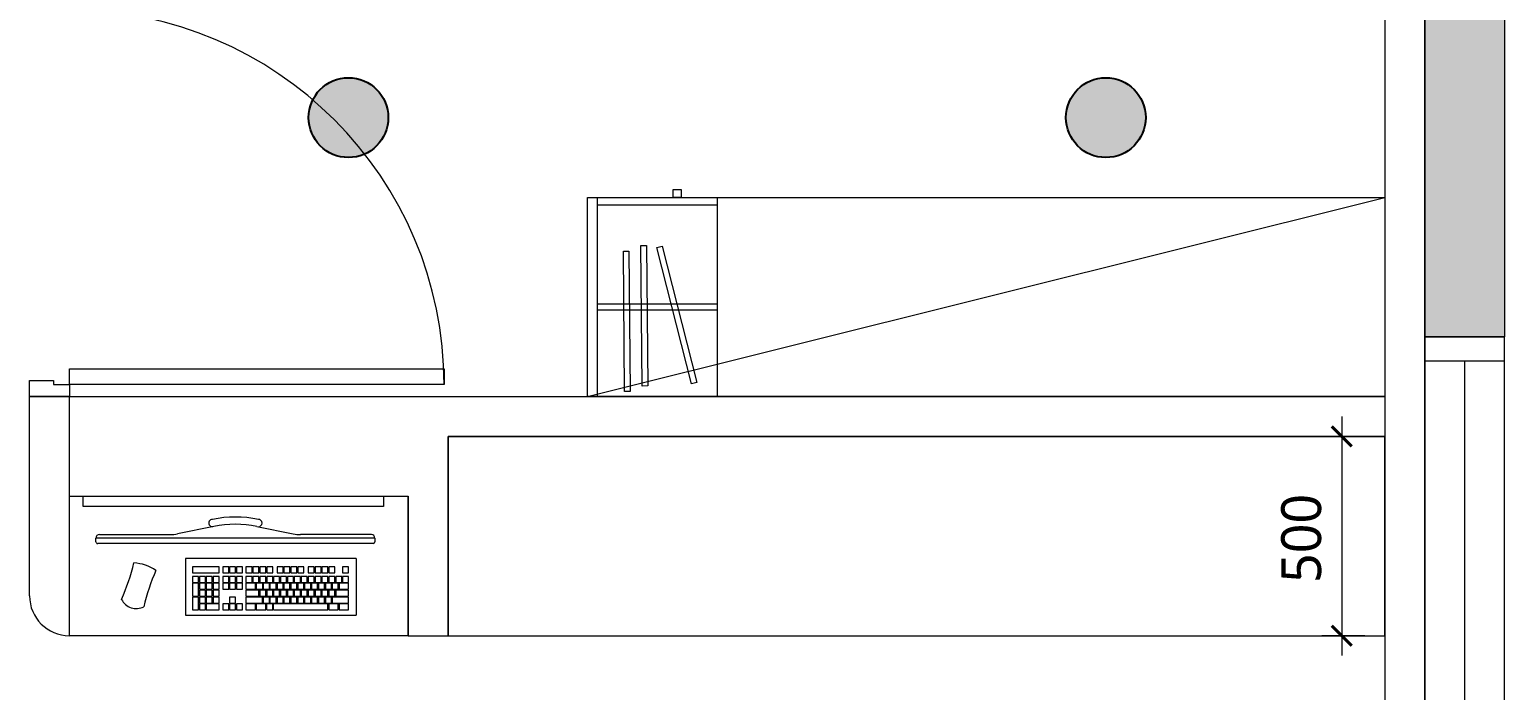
# Model space of a CAD drawing. Header units: metres. Extents: x 11578468 to 47831421, y -58341524 to -14256839.
# Drawn here: x 23849428 to 23853128, y -29064420 to -29062761 of the extents above; entities that cross this region are included whole.
import ezdxf

# ---------------------------------------------------------------- set-up
doc = ezdxf.new("R2010")
doc.units = ezdxf.units.M
doc.header["$LTSCALE"] = 50
doc.header["$MEASUREMENT"] = 0
doc.linetypes.add('DH-HID2', pattern=[1.2, 0.8, -0.4])
doc.layers.get('0').update_dxf_attribs({"linetype": 'CONTINUOUS'})
doc.layers.add('FU-FURM', color=251, linetype='DH-HID2')
doc.layers.add('wall', color=3, linetype='CONTINUOUS')
doc.layers.add('ha', color=8, linetype='CONTINUOUS', lineweight=5)
doc.styles.add('HY 울릉도 L', font='malgun.ttf')

# ---------------------------------------------------------------- blocks, each defined once
blk = doc.blocks.new('gasdgd')
at = {"layer": 'ha'}
for p, q in [((23852927.7, -29068182.3), (23852927.7, -29052332.3)), ((23852827.7, -29054583.3), (23852827.7, -29068182.3)), ((23852927.7, -29057032.3), (23852927.7, -29063532.3)), ((23853127.7, -29057032.3), (23853127.7, -29063532.3)), ((23852827.7, -29060532.3), (23852827.7, -29064082.3)), ((23851042.4, -29063182.3), (23851042.4, -29063162.3)), ((23851042.4, -29063162.3), (23851062.4, -29063162.3)), ((23851062.4, -29063162.3), (23851062.4, -29063182.3)), ((23850827.7, -29063682.3), (23850827.7, -29063182.3)), ((23850827.7, -29063182.3), (23852827.7, -29063182.3)), ((23850827.7, -29063682.3), (23852827.7, -29063182.3)), ((23850852.4, -29063682.3), (23850852.4, -29063182.3)), ((23850852.4, -29063182.3), (23851152.4, -29063182.3)), ((23851152.4, -29063202.3), (23850852.4, -29063202.3)), ((23851062.4, -29063182.3), (23851042.4, -29063182.3)), ((23851152.4, -29063182.3), (23851152.4, -29063682.3)), ((23851827.7, -29063182.3), (23852827.7, -29063182.3)), ((23852827.7, -29063182.3), (23852827.7, -29063682.3)), ((23850961.2, -29063303.5), (23850975.2, -29063303.4)), ((23850964.4, -29063655.7), (23850961.2, -29063303.5)), ((23850975.2, -29063303.4), (23850978.4, -29063655.6)), ((23851001.6, -29063308.5), (23851015.1, -29063305.1)), ((23851088, -29063649.9), (23851001.6, -29063308.5)), ((23851015.1, -29063305.1), (23851101.6, -29063646.5)), ((23850917.4, -29063317.7), (23850931.4, -29063317.6)), ((23850920.5, -29063669.9), (23850917.4, -29063317.7)), ((23850931.4, -29063317.6), (23850934.5, -29063669.8)), ((23850852.4, -29063449.8), (23851152.4, -29063449.8)), ((23850852.4, -29063464.8), (23851152.4, -29063464.8)), ((23852927.7, -29063532.3), (23853127.7, -29063532.3)), ((23853027.7, -29063592.3), (23853027.7, -29064672.3)), ((23849427.7, -29063682.3), (23849427.7, -29063642.3)), ((23849427.7, -29063642.3), (23849487.7, -29063642.3)), ((23849487.7, -29063642.3), (23849487.7, -29063652.3)), ((23849527.7, -29063652.3), (23849527.7, -29063612.3)), ((23849527.7, -29063612.3), (23850467.7, -29063612.3)), ((23850467.7, -29063612.3), (23850467.7, -29063652.3)), ((23851101.6, -29063646.5), (23851088, -29063649.9)), ((23849427.7, -29063682.3), (23852827.7, -29063682.3)), ((23849427.7, -29064182.5), (23849427.7, -29063682.3)), ((23849527.7, -29063682.3), (23849427.7, -29063682.3)), ((23849487.7, -29063652.3), (23849527.7, -29063652.3)), ((23849527.7, -29063652.3), (23849527.7, -29063682.3)), ((23850467.7, -29063652.3), (23849527.7, -29063652.3)), ((23849527.7, -29064182.5), (23849527.7, -29063682.3)), ((23852827.7, -29063682.3), (23850827.7, -29063682.3)), ((23851152.4, -29063682.3), (23850852.4, -29063682.3)), ((23850934.5, -29063669.8), (23850920.5, -29063669.9)), ((23850978.4, -29063655.6), (23850964.4, -29063655.7)), ((23852719.3, -29063732.3), (23852719.3, -29064332.3)), ((23850477.7, -29063782.3), (23852827.7, -29063782.3)), ((23850477.7, -29064282.3), (23850477.7, -29063782.3)), ((23852827.7, -29063782.3), (23850477.7, -29063782.3)), ((23850477.7, -29063782.3), (23850477.7, -29064282.3)), ((23852777.7, -29063782.3), (23852669.3, -29063782.3)), ((23852827.7, -29063782.3), (23852827.7, -29068182.3)), ((23852827.7, -29064282.3), (23852827.7, -29063782.3)), ((23849527.7, -29063932.3), (23850377.7, -29063932.3)), ((23849527.7, -29064282.3), (23849527.7, -29063932.3)), ((23849527.7, -29063932.3), (23850377.7, -29063932.3)), ((23849527.7, -29064282.3), (23849527.7, -29063932.3)), ((23849562.2, -29063958.1), (23849562.2, -29063932.3)), ((23849562.2, -29063932.3), (23850315.6, -29063932.3)), ((23850315.6, -29063932.3), (23850315.6, -29063958.1)), ((23850377.7, -29064282.3), (23850377.7, -29063932.3)), ((23850377.7, -29063932.3), (23850377.7, -29064282.3)), ((23850315.6, -29063958.1), (23849562.2, -29063958.1)), ((23849890.1, -29064008), (23849799.1, -29064026.6)), ((23849998.3, -29064008), (23850089.3, -29064026.6)), ((23850294.2, -29064037.4), (23849594.2, -29064037.4)), ((23849594.2, -29064037.4), (23849594.2, -29064037.4)), ((23849594.2, -29064046.4), (23849594.2, -29064037.4)), ((23850289.7, -29064050.9), (23849598.7, -29064050.9)), ((23849603.2, -29064028.4), (23849781.1, -29064028.4)), ((23850285.2, -29064028.4), (23850107.3, -29064028.4)), ((23850294.2, -29064037.4), (23850294.2, -29064037.4)), ((23850294.2, -29064037.4), (23850294.2, -29064046.4)), ((23849818.7, -29064088.9), (23849818.7, -29064230.5)), ((23850247.3, -29064088.9), (23849818.7, -29064088.9)), ((23850247.3, -29064088.9), (23850247.3, -29064230.5)), ((23849903.6, -29064109.5), (23849836.6, -29064109.5)), ((23849836.6, -29064109.5), (23849836.6, -29064124.6)), ((23849836.6, -29064124.6), (23849903.6, -29064124.6)), ((23849903.6, -29064124.6), (23849903.6, -29064109.5)), ((23849927.5, -29064109.5), (23849912.3, -29064109.5)), ((23849912.3, -29064109.5), (23849912.3, -29064124.6)), ((23849912.3, -29064124.6), (23849927.5, -29064124.6)), ((23849927.5, -29064124.6), (23849927.5, -29064109.5)), ((23849944.8, -29064109.5), (23849929.6, -29064109.5)), ((23849929.6, -29064109.5), (23849929.6, -29064124.6)), ((23849929.6, -29064124.6), (23849944.8, -29064124.6)), ((23849944.8, -29064124.6), (23849944.8, -29064109.5)), ((23849962.1, -29064109.5), (23849946.9, -29064109.5)), ((23849946.9, -29064109.5), (23849946.9, -29064124.6)), ((23849946.9, -29064124.6), (23849962.1, -29064124.6)), ((23849962.1, -29064124.6), (23849962.1, -29064109.5)), ((23849985.9, -29064109.5), (23849970.7, -29064109.5)), ((23849970.7, -29064109.5), (23849970.7, -29064124.6)), ((23849970.7, -29064124.6), (23849985.9, -29064124.6)), ((23849985.9, -29064124.6), (23849985.9, -29064109.5)), ((23850003.2, -29064109.5), (23849988.1, -29064109.5)), ((23849988.1, -29064109.5), (23849988.1, -29064124.6)), ((23849988.1, -29064124.6), (23850003.2, -29064124.6)), ((23850003.2, -29064124.6), (23850003.2, -29064109.5)), ((23850020.5, -29064109.5), (23850005.4, -29064109.5)), ((23850005.4, -29064109.5), (23850005.4, -29064124.6)), ((23850005.4, -29064124.6), (23850020.5, -29064124.6)), ((23850020.5, -29064124.6), (23850020.5, -29064109.5)), ((23850037.8, -29064109.5), (23850022.7, -29064109.5)), ((23850022.7, -29064109.5), (23850022.7, -29064124.6)), ((23850022.7, -29064124.6), (23850037.8, -29064124.6)), ((23850037.8, -29064124.6), (23850037.8, -29064109.5)), ((23850063.8, -29064109.5), (23850048.7, -29064109.5)), ((23850048.7, -29064109.5), (23850048.7, -29064124.6)), ((23850048.7, -29064124.6), (23850063.8, -29064124.6)), ((23850063.8, -29064124.6), (23850063.8, -29064109.5)), ((23850066, -29064109.5), (23850066, -29064124.6)), ((23850081.1, -29064109.5), (23850066, -29064109.5)), ((23850066, -29064124.6), (23850081.1, -29064124.6)), ((23850081.1, -29064124.6), (23850081.1, -29064109.5)), ((23850098.4, -29064109.5), (23850083.3, -29064109.5)), ((23850083.3, -29064109.5), (23850083.3, -29064124.6)), ((23850083.3, -29064124.6), (23850098.4, -29064124.6)), ((23850098.4, -29064124.6), (23850098.4, -29064109.5)), ((23850115.8, -29064109.5), (23850100.6, -29064109.5)), ((23850100.6, -29064109.5), (23850100.6, -29064124.6)), ((23850100.6, -29064124.6), (23850115.8, -29064124.6)), ((23850115.8, -29064124.6), (23850115.8, -29064109.5)), ((23850126.6, -29064109.5), (23850126.6, -29064124.6)), ((23850141.7, -29064109.5), (23850126.6, -29064109.5)), ((23850126.6, -29064124.6), (23850141.7, -29064124.6)), ((23850141.7, -29064124.6), (23850141.7, -29064109.5)), ((23850159, -29064109.5), (23850143.9, -29064109.5)), ((23850143.9, -29064109.5), (23850143.9, -29064124.6)), ((23850143.9, -29064124.6), (23850159, -29064124.6)), ((23850159, -29064124.6), (23850159, -29064109.5)), ((23850176.4, -29064109.5), (23850161.2, -29064109.5)), ((23850161.2, -29064109.5), (23850161.2, -29064124.6)), ((23850161.2, -29064124.6), (23850176.4, -29064124.6)), ((23850176.4, -29064124.6), (23850176.4, -29064109.5)), ((23850193.7, -29064109.5), (23850178.5, -29064109.5)), ((23850178.5, -29064109.5), (23850178.5, -29064124.6)), ((23850178.5, -29064124.6), (23850193.7, -29064124.6)), ((23850193.7, -29064124.6), (23850193.7, -29064109.5)), ((23850228.3, -29064109.5), (23850213.2, -29064109.5)), ((23850213.2, -29064109.5), (23850213.2, -29064124.6)), ((23850213.2, -29064124.6), (23850228.3, -29064124.6)), ((23850228.3, -29064124.6), (23850228.3, -29064109.5)), ((23849851.7, -29064133.3), (23849836.6, -29064133.3)), ((23849836.6, -29064133.3), (23849836.6, -29064148.5)), ((23849836.6, -29064148.5), (23849851.7, -29064148.5)), ((23849851.7, -29064150.6), (23849836.6, -29064150.6)), ((23849836.6, -29064150.6), (23849836.6, -29064183.1)), ((23849851.7, -29064148.5), (23849851.7, -29064133.3)), ((23849851.7, -29064183.1), (23849851.7, -29064150.6)), ((23849853.9, -29064133.3), (23849853.9, -29064148.5)), ((23849869, -29064133.3), (23849853.9, -29064133.3)), ((23849853.9, -29064148.5), (23849869, -29064148.5)), ((23849869, -29064150.6), (23849853.9, -29064150.6)), ((23849853.9, -29064150.6), (23849853.9, -29064165.8)), ((23849869, -29064148.5), (23849869, -29064133.3)), ((23849869, -29064165.8), (23849869, -29064150.6)), ((23849886.3, -29064133.3), (23849871.2, -29064133.3)), ((23849871.2, -29064133.3), (23849871.2, -29064148.5)), ((23849871.2, -29064148.5), (23849886.3, -29064148.5)), ((23849886.3, -29064150.6), (23849871.2, -29064150.6)), ((23849871.2, -29064150.6), (23849871.2, -29064165.8)), ((23849886.3, -29064148.5), (23849886.3, -29064133.3)), ((23849886.3, -29064165.8), (23849886.3, -29064150.6)), ((23849888.5, -29064133.3), (23849888.5, -29064148.5)), ((23849903.6, -29064133.3), (23849888.5, -29064133.3)), ((23849888.5, -29064148.5), (23849903.6, -29064148.5)), ((23849903.6, -29064150.6), (23849888.5, -29064150.6)), ((23849888.5, -29064150.6), (23849888.5, -29064165.8)), ((23849903.6, -29064148.5), (23849903.6, -29064133.3)), ((23849903.6, -29064165.8), (23849903.6, -29064150.6)), ((23849927.5, -29064133.3), (23849912.3, -29064133.3)), ((23849912.3, -29064133.3), (23849912.3, -29064148.5)), ((23849912.3, -29064148.5), (23849927.5, -29064148.5)), ((23849927.5, -29064150.6), (23849912.3, -29064150.6)), ((23849912.3, -29064150.6), (23849912.3, -29064165.8)), ((23849927.5, -29064148.5), (23849927.5, -29064133.3)), ((23849927.5, -29064165.8), (23849927.5, -29064150.6)), ((23849929.6, -29064133.3), (23849929.6, -29064148.5)), ((23849944.8, -29064133.3), (23849929.6, -29064133.3)), ((23849929.6, -29064148.5), (23849944.8, -29064148.5)), ((23849944.8, -29064150.6), (23849929.6, -29064150.6)), ((23849929.6, -29064150.6), (23849929.6, -29064165.8)), ((23849944.8, -29064148.5), (23849944.8, -29064133.3)), ((23849944.8, -29064165.8), (23849944.8, -29064150.6)), ((23849946.9, -29064133.3), (23849946.9, -29064148.5)), ((23849962.1, -29064133.3), (23849946.9, -29064133.3)), ((23849946.9, -29064148.5), (23849962.1, -29064148.5)), ((23849962.1, -29064150.6), (23849946.9, -29064150.6)), ((23849946.9, -29064150.6), (23849946.9, -29064165.8)), ((23849962.1, -29064148.5), (23849962.1, -29064133.3)), ((23849962.1, -29064165.8), (23849962.1, -29064150.6)), ((23849985.9, -29064133.3), (23849970.7, -29064133.3)), ((23849970.7, -29064133.3), (23849970.7, -29064148.5)), ((23849970.7, -29064148.5), (23849985.9, -29064148.5)), ((23849994.6, -29064150.6), (23849970.7, -29064150.6)), ((23849970.7, -29064150.6), (23849970.7, -29064165.8)), ((23849985.9, -29064148.5), (23849985.9, -29064133.3)), ((23849988.1, -29064133.3), (23849988.1, -29064148.5)), ((23850003.2, -29064133.3), (23849988.1, -29064133.3)), ((23849988.1, -29064148.5), (23850003.2, -29064148.5)), ((23849994.6, -29064165.8), (23849994.6, -29064150.6)), ((23850011.9, -29064150.6), (23849996.7, -29064150.6)), ((23849996.7, -29064150.6), (23849996.7, -29064165.8)), ((23850003.2, -29064148.5), (23850003.2, -29064133.3)), ((23850005.4, -29064133.3), (23850005.4, -29064148.5)), ((23850020.5, -29064133.3), (23850005.4, -29064133.3)), ((23850005.4, -29064148.5), (23850020.5, -29064148.5)), ((23850011.9, -29064150.6), (23850011.9, -29064165.8)), ((23850029.2, -29064150.6), (23850014, -29064150.6)), ((23850014, -29064150.6), (23850014, -29064165.8)), ((23850020.5, -29064148.5), (23850020.5, -29064133.3)), ((23850022.7, -29064133.3), (23850022.7, -29064148.5)), ((23850037.8, -29064133.3), (23850022.7, -29064133.3)), ((23850022.7, -29064148.5), (23850037.8, -29064148.4)), ((23850029.2, -29064150.6), (23850029.2, -29064165.8)), ((23850046.5, -29064150.6), (23850031.3, -29064150.6)), ((23850031.3, -29064165.8), (23850031.3, -29064150.6)), ((23850037.8, -29064148.4), (23850037.8, -29064133.3)), ((23850040, -29064133.3), (23850040, -29064148.4)), ((23850055.2, -29064133.3), (23850040, -29064133.3)), ((23850040, -29064148.4), (23850055.2, -29064148.4)), ((23850046.5, -29064165.8), (23850046.5, -29064150.6)), ((23850063.8, -29064150.6), (23850048.7, -29064150.6)), ((23850048.7, -29064150.6), (23850048.7, -29064165.8)), ((23850055.2, -29064148.4), (23850055.2, -29064133.3)), ((23850057.3, -29064133.3), (23850057.3, -29064148.4)), ((23850072.5, -29064133.3), (23850057.3, -29064133.3)), ((23850057.3, -29064148.4), (23850072.5, -29064148.4)), ((23850063.8, -29064165.8), (23850063.8, -29064150.6)), ((23850066, -29064150.6), (23850066, -29064165.8)), ((23850081.1, -29064150.6), (23850066, -29064150.6)), ((23850072.5, -29064148.4), (23850072.5, -29064133.3)), ((23850089.8, -29064133.3), (23850074.6, -29064133.3)), ((23850074.6, -29064133.3), (23850074.6, -29064148.4)), ((23850074.6, -29064148.4), (23850089.8, -29064148.4)), ((23850081.1, -29064165.8), (23850081.1, -29064150.6)), ((23850083.3, -29064150.6), (23850083.3, -29064165.8)), ((23850098.4, -29064150.6), (23850083.3, -29064150.6)), ((23850089.8, -29064148.4), (23850089.8, -29064133.3)), ((23850107.1, -29064133.3), (23850092, -29064133.3)), ((23850092, -29064133.3), (23850092, -29064148.4)), ((23850092, -29064148.4), (23850107.1, -29064148.4)), ((23850098.4, -29064165.8), (23850098.4, -29064150.6)), ((23850100.6, -29064150.6), (23850100.6, -29064165.8)), ((23850115.8, -29064150.6), (23850100.6, -29064150.6)), ((23850107.1, -29064148.4), (23850107.1, -29064133.3)), ((23850124.4, -29064133.3), (23850109.3, -29064133.3)), ((23850109.3, -29064133.3), (23850109.3, -29064148.4)), ((23850109.3, -29064148.4), (23850124.4, -29064148.4)), ((23850115.8, -29064165.8), (23850115.8, -29064150.6)), ((23850133.1, -29064150.6), (23850117.9, -29064150.6)), ((23850117.9, -29064150.6), (23850117.9, -29064165.8)), ((23850124.4, -29064148.4), (23850124.4, -29064133.3)), ((23850126.6, -29064133.3), (23850126.6, -29064148.4)), ((23850141.7, -29064133.3), (23850126.6, -29064133.3)), ((23850126.6, -29064148.4), (23850141.7, -29064148.4)), ((23850133.1, -29064165.8), (23850133.1, -29064150.6)), ((23850150.4, -29064150.6), (23850135.2, -29064150.6)), ((23850135.2, -29064150.6), (23850135.2, -29064165.8)), ((23850141.7, -29064148.4), (23850141.7, -29064133.3)), ((23850143.9, -29064133.3), (23850143.9, -29064148.4)), ((23850159, -29064133.3), (23850143.9, -29064133.3)), ((23850143.9, -29064148.4), (23850159, -29064148.4)), ((23850150.4, -29064165.8), (23850150.4, -29064150.6)), ((23850167.7, -29064150.6), (23850152.6, -29064150.6)), ((23850152.6, -29064150.6), (23850152.6, -29064165.8)), ((23850159, -29064148.4), (23850159, -29064133.3)), ((23850176.4, -29064133.3), (23850161.2, -29064133.3)), ((23850161.2, -29064133.3), (23850161.2, -29064148.4)), ((23850161.2, -29064148.4), (23850176.4, -29064148.4)), ((23850167.7, -29064165.8), (23850167.7, -29064150.6)), ((23850185, -29064150.6), (23850169.9, -29064150.6)), ((23850169.9, -29064150.6), (23850169.9, -29064165.8)), ((23850176.4, -29064148.4), (23850176.4, -29064133.3)), ((23850178.5, -29064133.3), (23850178.5, -29064148.4)), ((23850193.7, -29064133.3), (23850178.5, -29064133.3)), ((23850178.5, -29064148.4), (23850193.7, -29064148.4)), ((23850185, -29064165.8), (23850185, -29064150.6)), ((23850202.3, -29064150.6), (23850187.2, -29064150.6)), ((23850187.2, -29064150.6), (23850187.2, -29064165.8)), ((23850193.7, -29064148.4), (23850193.7, -29064133.3)), ((23850195.8, -29064133.3), (23850195.8, -29064148.4)), ((23850211, -29064133.3), (23850195.8, -29064133.3)), ((23850195.8, -29064148.4), (23850211, -29064148.4)), ((23850202.3, -29064165.8), (23850202.3, -29064150.6)), ((23850228.3, -29064150.6), (23850204.5, -29064150.6)), ((23850204.5, -29064150.6), (23850204.5, -29064165.8)), ((23850211, -29064148.4), (23850211, -29064133.3)), ((23850228.3, -29064133.3), (23850213.2, -29064133.3)), ((23850213.2, -29064133.3), (23850213.2, -29064148.4)), ((23850213.2, -29064148.4), (23850228.3, -29064148.4)), ((23850228.3, -29064148.4), (23850228.3, -29064133.3)), ((23850228.3, -29064165.8), (23850228.3, -29064150.6)), ((23849836.6, -29064183.1), (23849851.7, -29064183.1)), ((23849851.7, -29064185.2), (23849836.6, -29064185.2)), ((23849836.6, -29064185.2), (23849836.6, -29064217.7)), ((23849851.7, -29064217.7), (23849851.7, -29064185.2)), ((23849853.9, -29064165.8), (23849869, -29064165.8)), ((23849853.9, -29064167.9), (23849853.9, -29064183.1)), ((23849869, -29064167.9), (23849853.9, -29064167.9)), ((23849853.9, -29064183.1), (23849869, -29064183.1)), ((23849853.9, -29064185.2), (23849853.9, -29064200.4)), ((23849869, -29064185.2), (23849853.9, -29064185.2)), ((23849853.9, -29064200.4), (23849869, -29064200.4)), ((23849853.9, -29064202.6), (23849853.9, -29064217.7)), ((23849869, -29064202.6), (23849853.9, -29064202.6)), ((23849869, -29064183.1), (23849869, -29064167.9)), ((23849869, -29064200.4), (23849869, -29064185.2)), ((23849869, -29064217.7), (23849869, -29064202.6)), ((23849871.2, -29064165.8), (23849886.3, -29064165.8)), ((23849886.3, -29064167.9), (23849871.2, -29064167.9)), ((23849871.2, -29064167.9), (23849871.2, -29064183.1)), ((23849871.2, -29064183.1), (23849886.3, -29064183.1)), ((23849886.3, -29064185.2), (23849871.2, -29064185.2)), ((23849871.2, -29064185.2), (23849871.2, -29064200.4)), ((23849871.2, -29064200.4), (23849886.3, -29064200.4)), ((23849903.6, -29064202.6), (23849871.2, -29064202.6)), ((23849871.2, -29064202.6), (23849871.2, -29064217.7)), ((23849886.3, -29064183.1), (23849886.3, -29064167.9)), ((23849886.3, -29064200.4), (23849886.3, -29064185.2)), ((23849888.5, -29064165.8), (23849903.6, -29064165.8)), ((23849903.6, -29064167.9), (23849888.5, -29064167.9)), ((23849888.5, -29064167.9), (23849888.5, -29064183.1)), ((23849888.5, -29064183.1), (23849903.6, -29064183.1)), ((23849903.6, -29064185.2), (23849888.5, -29064185.2)), ((23849888.5, -29064185.2), (23849888.5, -29064200.4)), ((23849888.5, -29064200.4), (23849903.6, -29064200.4)), ((23849903.6, -29064183.1), (23849903.6, -29064167.9)), ((23849903.6, -29064200.4), (23849903.6, -29064185.2)), ((23849903.6, -29064217.7), (23849903.6, -29064202.6)), ((23849912.3, -29064165.8), (23849927.5, -29064165.8)), ((23849927.5, -29064202.6), (23849912.3, -29064202.6)), ((23849912.3, -29064202.6), (23849912.3, -29064217.7)), ((23849927.5, -29064217.7), (23849927.5, -29064202.6)), ((23849929.6, -29064165.8), (23849944.8, -29064165.8)), ((23849944.8, -29064185.2), (23849929.6, -29064185.2)), ((23849929.6, -29064185.2), (23849929.6, -29064200.4)), ((23849929.6, -29064200.4), (23849944.8, -29064200.4)), ((23849929.6, -29064202.6), (23849929.6, -29064217.7)), ((23849944.8, -29064202.6), (23849929.6, -29064202.6)), ((23849944.8, -29064200.4), (23849944.8, -29064185.2)), ((23849944.8, -29064217.7), (23849944.8, -29064202.6)), ((23849946.9, -29064165.8), (23849962.1, -29064165.8)), ((23849962.1, -29064202.6), (23849946.9, -29064202.6)), ((23849946.9, -29064202.6), (23849946.9, -29064217.7)), ((23849962.1, -29064217.7), (23849962.1, -29064202.6)), ((23849970.7, -29064165.8), (23849994.6, -29064165.8)), ((23850003.2, -29064167.9), (23849970.7, -29064167.9)), ((23849970.7, -29064167.9), (23849970.7, -29064183.1)), ((23849970.7, -29064183.1), (23850003.2, -29064183.1)), ((23850011.9, -29064185.2), (23849970.7, -29064185.2)), ((23849970.7, -29064185.2), (23849970.7, -29064200.4)), ((23849970.7, -29064200.4), (23850011.9, -29064200.4)), ((23849994.6, -29064202.6), (23849970.7, -29064202.6)), ((23849970.7, -29064202.6), (23849970.7, -29064217.7)), ((23849994.6, -29064217.7), (23849994.6, -29064202.6)), ((23849996.7, -29064165.8), (23850011.9, -29064165.8)), ((23850020.5, -29064202.6), (23849996.7, -29064202.6)), ((23849996.7, -29064202.6), (23849996.7, -29064217.7)), ((23850003.2, -29064183.1), (23850003.2, -29064167.9)), ((23850020.5, -29064167.9), (23850005.4, -29064167.9)), ((23850005.4, -29064167.9), (23850005.4, -29064183.1)), ((23850005.4, -29064183.1), (23850020.5, -29064183.1)), ((23850011.9, -29064200.4), (23850011.9, -29064185.2)), ((23850014, -29064165.8), (23850029.2, -29064165.8)), ((23850029.2, -29064185.2), (23850014, -29064185.2)), ((23850014, -29064185.2), (23850014, -29064200.4)), ((23850014, -29064200.4), (23850029.2, -29064200.4)), ((23850020.5, -29064183.1), (23850020.5, -29064167.9)), ((23850020.5, -29064217.7), (23850020.5, -29064202.6)), ((23850022.7, -29064167.9), (23850022.7, -29064183.1)), ((23850037.8, -29064167.9), (23850022.7, -29064167.9)), ((23850022.7, -29064183.1), (23850037.8, -29064183.1)), ((23850022.7, -29064217.7), (23850022.7, -29064202.6)), ((23850037.8, -29064202.6), (23850022.7, -29064202.6)), ((23850029.2, -29064185.2), (23850029.2, -29064200.4)), ((23850031.3, -29064165.8), (23850046.5, -29064165.8)), ((23850046.5, -29064185.2), (23850031.3, -29064185.2)), ((23850031.3, -29064200.4), (23850031.3, -29064185.2)), ((23850031.3, -29064200.4), (23850046.5, -29064200.4)), ((23850037.8, -29064183.1), (23850037.8, -29064167.9)), ((23850037.8, -29064217.7), (23850037.8, -29064202.6)), ((23850055.2, -29064167.9), (23850040, -29064167.9)), ((23850040, -29064167.9), (23850040, -29064183.1)), ((23850040, -29064183.1), (23850055.2, -29064183.1)), ((23850040, -29064217.7), (23850040, -29064202.6)), ((23850176.4, -29064202.6), (23850040, -29064202.6)), ((23850046.5, -29064200.4), (23850046.5, -29064185.2)), ((23850048.7, -29064165.8), (23850063.8, -29064165.8)), ((23850048.7, -29064185.2), (23850048.7, -29064200.4)), ((23850063.8, -29064185.2), (23850048.7, -29064185.2)), ((23850048.7, -29064200.4), (23850063.8, -29064200.4)), ((23850055.2, -29064183.1), (23850055.2, -29064167.9)), ((23850057.3, -29064167.9), (23850057.3, -29064183.1)), ((23850072.5, -29064167.9), (23850057.3, -29064167.9)), ((23850057.3, -29064183.1), (23850072.5, -29064183.1)), ((23850063.8, -29064200.4), (23850063.8, -29064185.2)), ((23850066, -29064165.8), (23850081.1, -29064165.8)), ((23850066, -29064185.2), (23850066, -29064200.4)), ((23850081.1, -29064185.2), (23850066, -29064185.2)), ((23850066, -29064200.4), (23850081.1, -29064200.4)), ((23850072.5, -29064183.1), (23850072.5, -29064167.9)), ((23850089.8, -29064167.9), (23850074.6, -29064167.9)), ((23850074.6, -29064167.9), (23850074.6, -29064183.1)), ((23850074.6, -29064183.1), (23850089.8, -29064183.1)), ((23850081.1, -29064200.4), (23850081.1, -29064185.2)), ((23850083.3, -29064165.8), (23850098.4, -29064165.8)), ((23850098.4, -29064185.2), (23850083.3, -29064185.2)), ((23850083.3, -29064185.2), (23850083.3, -29064200.4)), ((23850083.3, -29064200.4), (23850098.4, -29064200.4)), ((23850089.8, -29064183.1), (23850089.8, -29064167.9)), ((23850107.1, -29064167.9), (23850092, -29064167.9)), ((23850092, -29064167.9), (23850092, -29064183.1)), ((23850092, -29064183.1), (23850107.1, -29064183.1)), ((23850098.4, -29064200.4), (23850098.4, -29064185.2)), ((23850100.6, -29064165.8), (23850115.8, -29064165.8)), ((23850115.8, -29064185.2), (23850100.6, -29064185.2)), ((23850100.6, -29064185.2), (23850100.6, -29064200.4)), ((23850100.6, -29064200.4), (23850115.8, -29064200.4)), ((23850107.1, -29064183.1), (23850107.1, -29064167.9)), ((23850124.4, -29064167.9), (23850109.3, -29064167.9)), ((23850109.3, -29064167.9), (23850109.3, -29064183.1)), ((23850109.3, -29064183.1), (23850124.4, -29064183.1)), ((23850115.8, -29064200.4), (23850115.8, -29064185.2)), ((23850117.9, -29064165.8), (23850133.1, -29064165.8)), ((23850133.1, -29064185.2), (23850117.9, -29064185.2)), ((23850117.9, -29064185.2), (23850117.9, -29064200.4)), ((23850117.9, -29064200.4), (23850133.1, -29064200.4)), ((23850124.4, -29064183.1), (23850124.4, -29064167.9)), ((23850126.6, -29064167.9), (23850126.6, -29064183.1)), ((23850141.7, -29064167.9), (23850126.6, -29064167.9)), ((23850126.6, -29064183.1), (23850141.7, -29064183.1)), ((23850133.1, -29064200.4), (23850133.1, -29064185.2)), ((23850135.2, -29064165.8), (23850150.4, -29064165.8)), ((23850150.4, -29064185.2), (23850135.2, -29064185.2)), ((23850135.2, -29064185.2), (23850135.2, -29064200.4)), ((23850135.2, -29064200.4), (23850150.4, -29064200.4)), ((23850141.7, -29064183.1), (23850141.7, -29064167.9)), ((23850143.9, -29064167.9), (23850143.9, -29064183.1)), ((23850159, -29064167.9), (23850143.9, -29064167.9)), ((23850143.9, -29064183.1), (23850159, -29064183.1)), ((23850150.4, -29064200.4), (23850150.4, -29064185.2)), ((23850152.6, -29064165.8), (23850167.7, -29064165.8)), ((23850167.7, -29064185.2), (23850152.6, -29064185.2)), ((23850152.6, -29064185.2), (23850152.6, -29064200.4)), ((23850152.6, -29064200.4), (23850167.7, -29064200.4)), ((23850159, -29064183.1), (23850159, -29064167.9)), ((23850176.4, -29064167.9), (23850161.2, -29064167.9)), ((23850161.2, -29064167.9), (23850161.2, -29064183.1)), ((23850161.2, -29064183.1), (23850176.4, -29064183.1)), ((23850167.7, -29064200.4), (23850167.7, -29064185.2)), ((23850169.9, -29064165.8), (23850185, -29064165.8)), ((23850169.9, -29064185.2), (23850169.9, -29064200.4)), ((23850185, -29064185.2), (23850169.9, -29064185.2)), ((23850169.9, -29064200.4), (23850185, -29064200.4)), ((23850176.4, -29064183.1), (23850176.4, -29064167.9)), ((23850176.4, -29064217.7), (23850176.4, -29064202.6)), ((23850193.7, -29064167.9), (23850178.5, -29064167.9)), ((23850178.5, -29064167.9), (23850178.5, -29064183.1)), ((23850178.5, -29064183.1), (23850193.7, -29064183.1)), ((23850202.3, -29064202.6), (23850178.5, -29064202.6)), ((23850178.5, -29064202.6), (23850178.5, -29064217.7)), ((23850185, -29064200.4), (23850185, -29064185.2)), ((23850187.2, -29064165.8), (23850202.3, -29064165.8)), ((23850228.3, -29064185.2), (23850187.2, -29064185.2)), ((23850187.2, -29064185.2), (23850187.2, -29064200.4)), ((23850187.2, -29064200.4), (23850228.3, -29064200.4)), ((23850193.7, -29064183.1), (23850193.7, -29064167.9)), ((23850228.3, -29064167.9), (23850195.8, -29064167.9)), ((23850195.8, -29064167.9), (23850195.8, -29064183.1)), ((23850195.8, -29064183.1), (23850228.3, -29064183.1)), ((23850202.3, -29064217.7), (23850202.3, -29064202.6)), ((23850204.5, -29064165.8), (23850228.3, -29064165.8)), ((23850228.3, -29064202.6), (23850204.5, -29064202.6)), ((23850204.5, -29064202.6), (23850204.5, -29064217.7)), ((23850228.3, -29064183.1), (23850228.3, -29064167.9)), ((23850228.3, -29064200.4), (23850228.3, -29064185.2)), ((23850228.3, -29064217.7), (23850228.3, -29064202.6)), ((23849818.7, -29064230.5), (23850247.3, -29064230.5)), ((23849836.6, -29064217.7), (23849851.7, -29064217.7)), ((23849853.9, -29064217.7), (23849869, -29064217.7)), ((23849871.2, -29064217.7), (23849903.6, -29064217.7)), ((23849912.3, -29064217.7), (23849927.5, -29064217.7)), ((23849929.6, -29064217.7), (23849944.8, -29064217.7)), ((23849946.9, -29064217.7), (23849962.1, -29064217.7)), ((23849970.7, -29064217.7), (23849994.6, -29064217.7)), ((23849996.7, -29064217.7), (23850020.5, -29064217.7)), ((23850022.7, -29064217.7), (23850037.8, -29064217.7)), ((23850040, -29064217.7), (23850176.4, -29064217.7)), ((23850178.5, -29064217.7), (23850202.3, -29064217.7)), ((23850204.5, -29064217.7), (23850228.3, -29064217.7)), ((23850377.7, -29064282.3), (23849527.7, -29064282.3)), ((23850377.7, -29064282.3), (23850477.7, -29064282.3)), ((23850477.7, -29064282.3), (23852827.7, -29064282.3)), ((23852777.7, -29064282.3), (23852669.3, -29064282.3))]:
    blk.add_line(p, q, dxfattribs=at)
for points in [[(23852927.7, -29063532.3), (23852927.7, -29064732.3), (23853127.7, -29064732.3), (23853127.7, -29063532.3)], [(23852927.7, -29063532.3), (23852927.7, -29063592.3), (23853127.7, -29063592.3), (23853127.7, -29063532.3)]]:
    blk.add_lwpolyline(points, close=True, dxfattribs=at)
at = {"layer": 'ha', "const_width": 7.5}
for points in [[(23852744.3, -29063807.3), (23852694.3, -29063757.3)], [(23852694.3, -29064257.3), (23852744.3, -29064307.3)]]:
    blk.add_lwpolyline(points, dxfattribs=at)
at = {"layer": 'ha'}
for centre, radius, start, end in [((23849527.7, -29063652.3), 940, 0, 90), ((23849886.5, -29063999.5), 9.2, 90.0015, 270.0015), ((23849944.2, -29064272.5), 288, 78.4413, 101.5616), ((23849944.2, -29064272.5), 270, 78.4413, 101.5616), ((23850001.9, -29063999.5), 9.2, 270.0015, 90.0015), ((23849603.2, -29064037.4), 9, 90.0015, 180.0015), ((23849598.7, -29064046.4), 4.5, 180.0015, 270.0015), ((23849781.1, -29063938.4), 90, 270.0015, 281.5616), ((23850107.3, -29063938.4), 90, 258.4413, 270.0015), ((23850285.2, -29064037.4), 9, 0.0015, 90.0015), ((23850289.7, -29064046.4), 4.5, 270.0015, 0.0015), ((23849151.2, -29063969.6), 553.8, 336.4175, 346.4175), ((23849682.4, -29064212.4), 113, 56.4175, 86.4175), ((23850252.5, -29064339.8), 553.8, 156.4175, 166.4175), ((23849527.8, -29064182.1), 100.1, 180.1939, 269.9197), ((23849695.8, -29064172.7), 41.4, 206.4175, 296.4175)]:
    blk.add_arc(centre, radius, start, end, dxfattribs=at)
for points in [[(23852927.7, -29063532.3), (23852927.7, -29057032.3), (23853127.7, -29063532.3)], [(23853127.7, -29063532.3), (23852927.7, -29057032.3), (23853127.7, -29057032.3)]]:
    blk.add_solid(points, dxfattribs=at)
at = {"layer": 'ha', "style": 'HY 울릉도 L'}
blk.add_text('500', height=100, rotation=90, dxfattribs=at).set_placement((23852667.6, -29064149.9))

msp = doc.modelspace()

# ---------------------------------------------------------------- hatches: boundary and pattern name
at = {"layer": 'wall', "ltscale": 10}
h = msp.add_hatch(color=1, dxfattribs=at)
h.dxf.hatch_style = 1
h.paths.add_polyline_path([(23850327.7, -29062982.3, 1), (23850127.7, -29062982.3, 1)])
h = msp.add_hatch(color=1, dxfattribs=at)
h.dxf.hatch_style = 1
h.paths.add_polyline_path([(23852227.7, -29062982.3, 1), (23852027.7, -29062982.3, 1)])

# ---------------------------------------------------------------- linework, layer by layer
for centre in [(23850227.7, -29062982.3), (23852127.7, -29062982.3)]:
    msp.add_circle(centre, 100)

# ---------------------------------------------------------------- block references
at = {"layer": 'FU-FURM', "color": 8, "ltscale": 30}
msp.add_blockref('gasdgd', (0, 0), dxfattribs=at)

doc.saveas('drawing.dxf')
